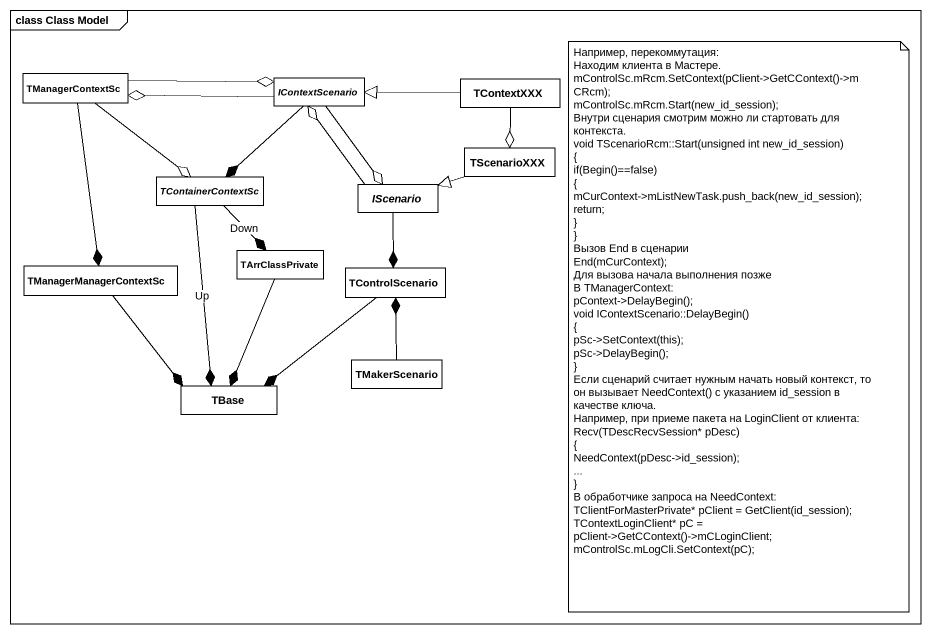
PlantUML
@startuml
mainframe class Class Model
hide circle
hide empty members
class TManagerContextSc
abstract class IContextScenario
class TContextXXX
abstract class TContainerContextSc
abstract class IScenario
class TScenarioXXX
class TManagerManagerContextSc
class TArrClassPrivate
class TControlScenario
class TMakerScenario
class TBase
TManagerContextSc -right-o IContextScenario
TManagerContextSc --o TContainerContextSc
TManagerContextSc --* TManagerManagerContextSc
IContextScenario -left-o TManagerContextSc
IContextScenario --* TContainerContextSc
IContextScenario --o IScenario
TContextXXX -left-|> IContextScenario
TContextXXX --o TScenarioXXX
TContainerContextSc --* TArrClassPrivate : Down
TContainerContextSc --* TBase : Up
IScenario -up-o IContextScenario
IScenario --* TControlScenario
TScenarioXXX -left-|> IScenario
TManagerManagerContextSc --* TBase
TArrClassPrivate --* TBase
TControlScenario --* TBase
TMakerScenario -up-* TControlScenario
note as N1
  Например, перекоммутация:
  Находим клиента в Мастере.
  mControlSc.mRcm.SetContext(pClient->GetCContext()->mCRcm);
  mControlSc.mRcm.Start(new_id_session);
  Внутри сценария смотрим можно ли стартовать для контекста.
  void TScenarioRcm::Start(unsigned int new_id_session)
  {
  if(Begin()==false)
  {
  mCurContext->mListNewTask.push_back(new_id_session);
  return;
  ~}
  ~}
  Вызов End в сценарии
  End(mCurContext);
  Для вызова начала выполнения позже
  В TManagerContext:
  pContext->DelayBegin();
  void IContextScenario::DelayBegin()
  {
  pSc->SetContext(this);
  pSc->DelayBegin();
  ~}
  Если сценарий считает нужным начать новый контекст, то он вызывает NeedContext() с указанием id_session в качестве ключа.
  Например, при приеме пакета на LoginClient от клиента:
  Recv(TDescRecvSession* pDesc)
  {
  NeedContext(pDesc->id_session);
  ~...
  ~}
  В обработчике запроса на NeedContext:
  TClientForMasterPrivate* pClient = GetClient(id_session);
  TContextLoginClient* pC = pClient->GetCContext()->mCLoginClient;
  mControlSc.mLogCli.SetContext(pC);
end note
@enduml
